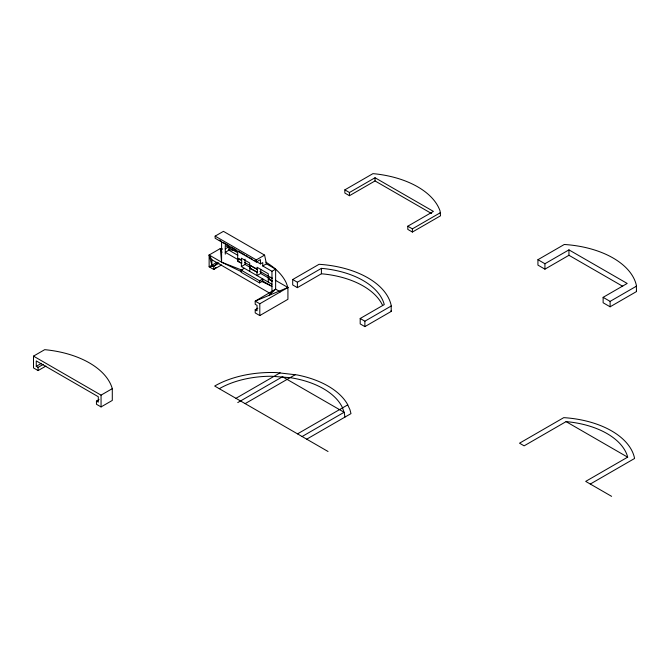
<?xml version="1.0" encoding="UTF-8"?>
<svg xmlns="http://www.w3.org/2000/svg" width="670" height="670" viewBox="0 0 670 670"><rect width="100%" height="100%" fill="white"/><g stroke="black" fill="none" stroke-linecap="round" stroke-linejoin="round"><path stroke-width="1" d="M225.262 248.897L228.947 246.769L228.947 250.17L225.262 252.297L237.691 259.466L237.691 261.375L241.736 263.293L238.051 261.166L238.051 258.302L240.044 259.449L237.691 258.511L237.683 252.665L225.262 245.496L225.271 254.206M260.454 263.896L260.454 259.625L256.309 262.02L215.145 238.252L215.145 236.125L223.428 231.343L264.591 255.111L266.434 263.846L275.63 269.156L275.638 289.155L269.156 295.319L271.961 291.283L271.953 271.283L262.749 265.973L262.749 262.573L260.454 263.896L254.19 260.287M215.924 267.414L213.738 269.449L209.132 266.794L209.132 255.002L220.338 248.536L222.264 248.721M216.938 262.288L209.132 266.794L213.738 266.266L218.177 262.422M257.849 308.192L255.203 309.724L255.203 312.907L259.801 315.562L259.801 303.77L287.924 287.514L286.249 282.891A81.757 47.202 0 0 0 265.839 262.171M45.929 366.063L38.098 370.577L33.5 367.922L33.5 356.13L44.706 349.665A81.974 47.327 0 0 1 112.292 388.634L112.292 400.425L101.061 406.925L96.455 404.27L96.455 401.087L99.076 399.571M96.455 401.087L98.297 402.142L98.297 396.732L36.264 360.912L36.264 366.331L41.306 363.416M344.849 189.861L372.939 173.647L375.837 173.924A81.757 47.202 0 0 1 440.073 211.008L440.533 215.807L412.393 232.046L407.796 229.391L407.796 226.209L433.423 211.41L375.033 177.751L349.447 192.516L344.849 189.861L344.849 193.052L349.447 195.707L375.033 180.934L431.622 213.562M38.098 370.577L38.098 367.386L43.316 364.38M221.561 264.935L213.738 269.449L213.738 266.266L218.956 263.251M239.525 259.575L240.044 259.449M239.676 259.659L241.736 260.421L241.736 263.293M271.953 284.222L241.368 266.559L245.053 264.432L245.044 259.206M215.145 236.125L256.309 259.893L264.591 255.111M260.764 280.981L271.961 286.341L262.757 281.031L259.533 282.899L241.133 272.271L241.133 270.144L244.349 268.285M249.659 271.342L250.027 268.075L257.389 272.33L257.389 269.457L250.848 265.68M262.749 265.973L266.434 263.846M244.575 262.481L257.389 269.457M249.659 268.293L257.389 272.33M260.697 269.298L260.697 273.469L257.02 275.596L257.02 272.539M271.953 271.283L275.63 269.156M241.133 270.144L259.533 280.772L262.749 278.913L262.757 281.031M272.322 278.084L269.96 277.146M268.276 282.095L268.276 273.762L257.02 267.263L257.02 269.667M292.698 279.524L319.029 264.323L320.729 264.416A81.757 47.202 0 0 1 391.113 305.051L391.272 311.382L364.882 326.617L360.192 323.911L360.192 318.493L384.253 304.599L383.726 302.756A75.115 43.366 0 0 0 324.707 268.678L321.407 268.368L297.388 282.229L292.698 279.524L292.698 284.943L297.388 287.648L321.407 273.779L324.707 274.097A75.115 43.366 0 0 1 382.612 305.411M101.061 406.925L101.053 395.141L112.292 388.634M259.801 315.562L287.924 299.306L287.924 287.514L275.286 280.211M407.796 226.209L412.393 228.864L440.533 212.616M360.192 318.493L364.882 321.198L391.272 305.964M235.941 398.315L280.161 372.788M237.775 402.57L282.489 376.749L344.104 412.276L302.111 436.522M245.145 403.633L295.361 374.63M537.935 259.7L564.266 244.491L565.957 244.592A81.757 47.202 0 0 1 636.341 285.227L636.5 291.559L610.119 306.793L603.126 302.756L603.126 297.338L627.187 283.444L568.947 249.868L544.928 263.737L537.935 259.7L537.935 265.119L544.928 269.156L568.947 255.287L622.706 286.283M297.514 433.867L347.764 404.856M306.709 439.177L350.979 413.616L349.974 409.739L347.261 403.884A80.157 46.28 0 0 0 297.12 374.94L276.601 372.587A80.157 46.28 0 0 0 214.676 386.037L328.032 451.488M603.126 297.338L610.119 301.374L636.5 286.14M611.618 496.353L585.697 481.387L627.69 457.141L627.17 455.34A73.65 42.52 0 0 0 569.307 421.933L566.075 421.623L524.124 445.843L519.526 443.188L563.738 417.653L565.405 417.753A80.157 46.28 0 0 1 634.406 457.593L634.565 458.489L590.295 484.042M287.924 287.514L255.203 301.123L255.203 304.306L257.046 305.369L257.046 310.788L255.203 309.724M213.738 266.266L211.896 265.203L209.132 255.002L221.594 262.196L242.054 270.178M222.113 249.567L220.338 248.536L221.594 262.196L241.175 271.584M566.075 421.623L627.648 457.166M219.283 240.128L221.075 241.166M222.867 242.197L229.132 245.815M230.916 246.845L236.292 249.952M238.076 250.982L244.341 254.6M246.133 255.63L247.925 256.669M249.709 257.699L252.397 259.248M228.947 250.17L237.816 255.295M259.927 271.35L271.953 278.293M245.053 264.432L250.027 267.305M260.697 273.469L269.357 278.469M268.645 278.829L272.322 280.948M268.276 279.038L271.953 281.166M280.361 291.877L275.638 289.155L255.203 301.123L259.801 303.77M209.132 255.002L211.896 259.784L269.265 292.907M33.5 356.13L101.053 395.141M36.264 366.331L38.098 367.386M220.338 248.536L221.979 252.381M636.341 290.646L636.5 291.559M391.113 310.47L391.272 311.382M344.908 417.125L344.372 413.214L342.496 407.762A73.65 42.52 0 0 0 290.42 377.696L271.358 376.247A73.65 42.52 0 0 0 219.283 388.701M241.368 260.638L241.368 258.193L249.659 262.975L250.027 268.075M241.368 263.503L241.368 266.559M221.586 242.205L221.594 262.196M610.119 301.374L610.119 306.793M568.947 249.868L568.947 255.287M544.928 263.737L544.928 269.156M412.393 228.864L412.393 232.046M375.033 177.751L375.033 180.934M364.882 321.198L364.882 326.617M349.447 192.516L349.447 195.707M321.407 268.368L321.407 273.779M297.388 282.229L297.388 287.648M259.533 280.772L259.533 282.899M256.309 259.893L256.309 262.02M211.896 259.784L211.896 265.203M228.436 249.516A81.757 47.202 0 0 1 236.577 251.041"/></g></svg>
